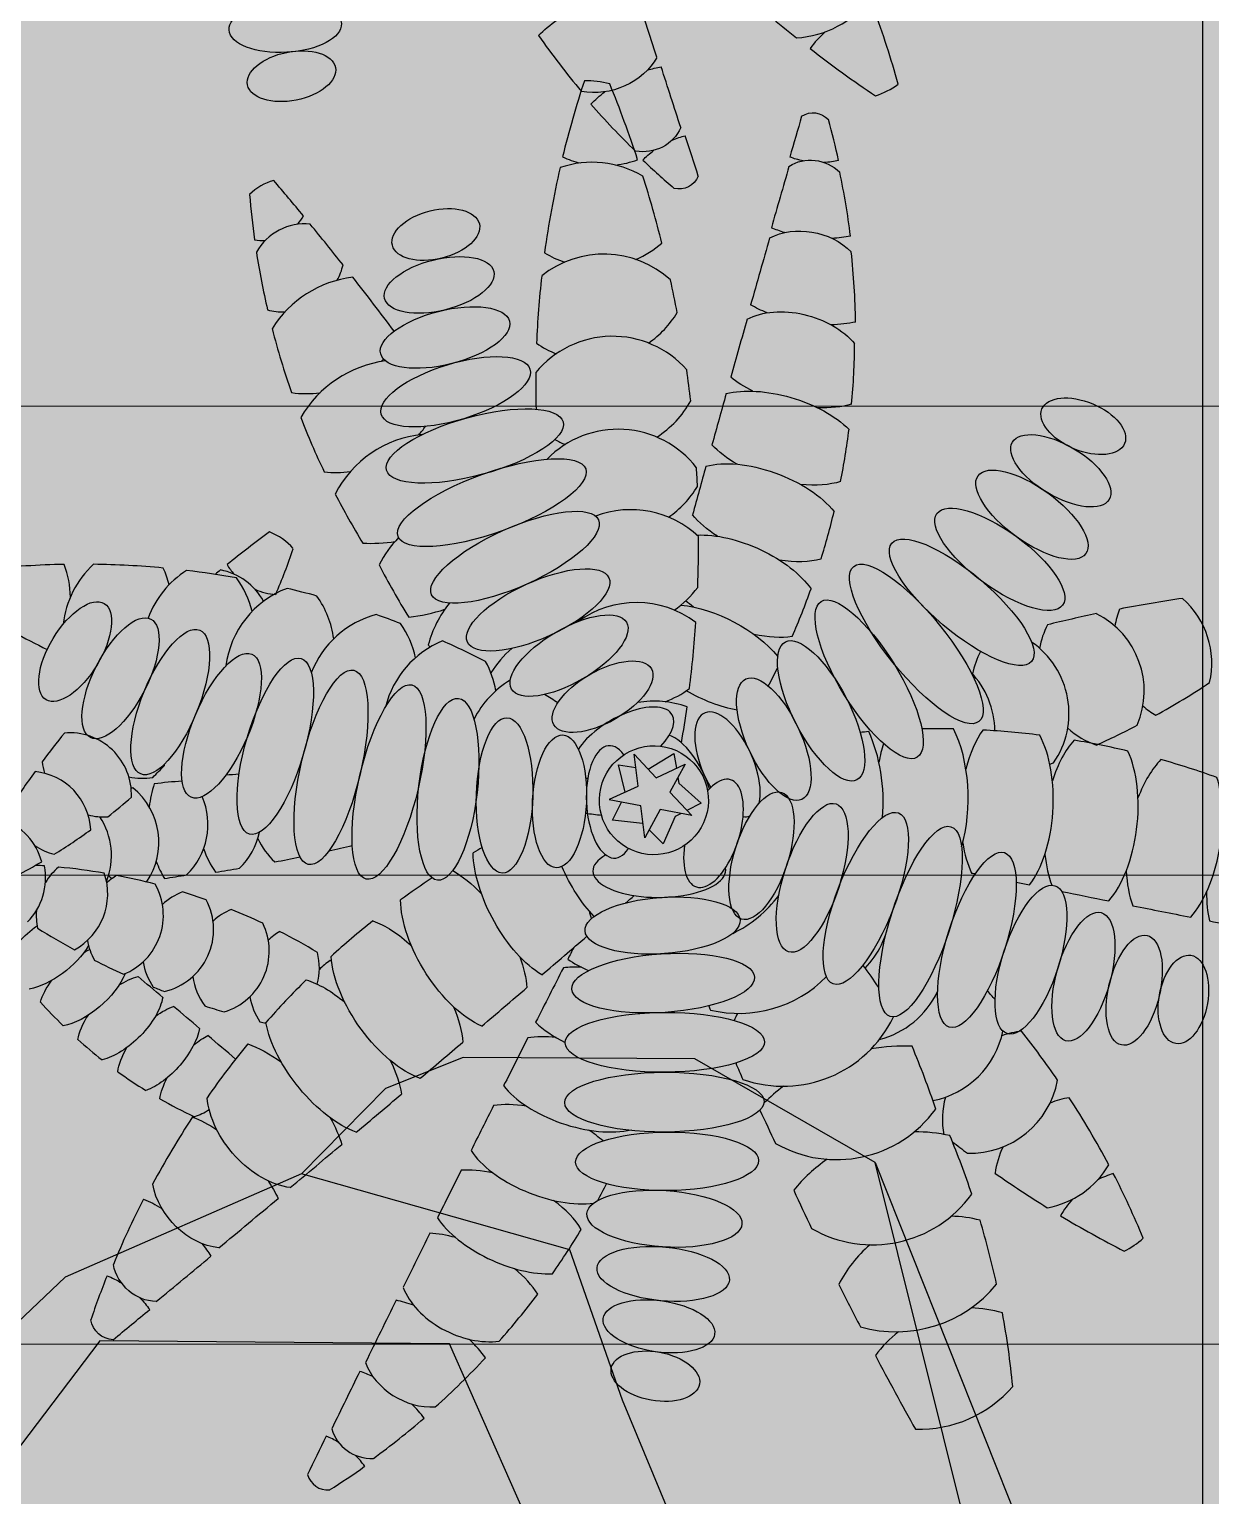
# Model space of a CAD drawing. Header units: millimetres. Extents: x -343543 to 400519, y -115663 to 104219.
# Drawn here: x -231919.4 to -231541.5, y -33763.4 to -33294.3 of the extents above; entities that cross this region are included whole.
import ezdxf

# ---------------------------------------------------------------- set-up
doc = ezdxf.new("R2010")
doc.units = ezdxf.units.MM
doc.linetypes.add('HIDDEN2', pattern=[0.1875, 0.125, -0.0625])
doc.layers.get('0').update_dxf_attribs({"color": 231, "lineweight": 0})
for name, color, linetype, lineweight in [('A-OPEN', 20, 'Continuous', 9), ('A-PATT', 252, 'Continuous', 9), ('A-SYMBOLS', 10, 'Continuous', 13), ('ID-lighting loose', 2, 'Continuous', 5), ('SME-MEP-XREF-ARCH', 8, 'Continuous', 5)]:
    doc.layers.add(name, color=color, linetype=linetype, lineweight=lineweight)
for name, color, linetype in [('XREF MAT BANG NOI THAT$0$A-PATT', 8, 'Continuous'), ('XREF MAT BANG NOI THAT$0$FF-Plants', 8, 'Continuous'), ('XREF MAT BANG TUONG XAY$0$A-FURN', 8, 'Continuous')]:
    doc.layers.add(name, color=color, linetype=linetype)

# ---------------------------------------------------------------- blocks, each defined once
blk = doc.blocks.new('XREF MAT BANG NOI THAT$0$YLD.Studio-03-28')
at = {"layer": 'XREF MAT BANG NOI THAT$0$FF-Plants', "color": 8}
for p, q in [((-9.06, 2.82), (-8.03, 12.37)), ((-8.03, 12.37), (-2.3, 9.48)), ((-3.47, 3.35), (-1.55, 13.44)), ((-1.36, 13.34), (2.83, 4.15)), ((0.92, 8.33), (9.61, 10.47)), ((9.61, 10.47), (8.81, 4.91)), ((2.83, 4.15), (13.02, 5.44)), ((13.02, 5.44), (5.54, -1.6)), ((-15.62, -3.78), (-11.18, 0.69)), ((-13.66, 2.06), (-3.47, 3.35)), ((-4.66, -2.89), (-13.66, 2.06)), ((-9.27, 2.61), (-9.06, 2.82)), ((8.25, 0.95), (13.32, -7.22)), ((-6.85, -7.71), (-15.62, -3.78)), ((-6.58, -12.98), (-4.66, -2.89)), ((5.54, -1.6), (9.92, -10.89)), ((-5.92, -9.53), (-6.85, -7.71)), ((0.91, -5.95), (-6.58, -12.98)), ((3.84, -8.87), (-2.6, -15.99)), ((9.92, -10.89), (0.91, -5.95)), ((5.65, -8.55), (3.84, -8.87)), ((13.32, -7.22), (8.57, -8.04)), ((-2.6, -15.99), (-4.94, -11.44))]:
    blk.add_line(p, q, dxfattribs=at)
for centre, major_axis, ratio, start_param, end_param in [((526.07, -46.66), (-534.41, 43.59), 1, -0.428061, -0.382463), ((-210.33, 182.27), (274.76, 72.47), 1, -0.238473, -0.152339), ((-26.44, 214.07), (18.86, 5.87), 1, 4.670835, 5.646892), ((136.04, 286.66), (163.45, 80.39), 1, 3.162192, 3.211903), ((-194.26, -81.14), (332.46, 87.19), 1, 0.686963, 0.72865), ((-26.44, 214.07), (19.57, 5.52), 1, 3.665974, 4.623303), ((0.15, 186.04), (19.73, 0.93), 1, 2.492605, 2.840702), ((-12.17, 199.02), (19.05, 5.22), 1, 4.498677, 5.919621), ((35.51, 81.27), (122.26, 91.78), 1, 1.654961, 1.723748), ((168.91, 65.58), (-248.62, 4.92), 1, -0.533723, -0.478886), ((-38.49, 176.4), (19.76, 4.77), 1, 1.257993, 1.538395), ((-38.49, 176.4), (14.37, 14.37), 1, 6.20659, 6.525099), ((-219.23, 208.35), (-2.52, 197.04), 1, 4.62716, 4.640944), ((12.76, 175.19), (13.97, 13.97), 1, 0.893491, 1.083533), ((-194.26, -81.14), (330.16, 95.54), 1, 0.616686, 0.650472), ((45.87, 184.29), (-15.39, 9.32), 0.456009, 4.712389, 10.995574), ((-219.23, 208.35), (194.06, 34.27), 1, -0.344998, -0.269905), ((136.04, 286.66), (161.48, 84.28), 1, 3.213448, 3.290852), ((0.15, 186.04), (19.09, 5.09), 1, 4.409152, 6.108959), ((51.18, 157.5), (29.51, 8.88), 1, 0.454219, 1.166567), ((62.91, 216.62), (29.87, 7.57), 1, 4.47824, 4.82433), ((35.51, 81.27), (-148.48, 36.37), 1, -0.491682, -0.425533), ((-31.6, 194.2), (19.44, 5.96), 1, 3.340978, 4.744634), ((37.36, 169.77), (-18.94, 9.66), 0.405439, 4.712389, 10.995574), ((-252.68, -71.77), (187.37, 187.37), 1, 0.403099, 0.459664), ((-43.03, 160.33), (19.47, 5.84), 1, 1.450716, 1.781814), ((12.76, 175.19), (13.97, 13.97), 1, 2.10285, 2.425749), ((526.07, -46.66), (138.11, 518.1), 0.999988, 1.397662, 1.398225), ((-210.33, 182.27), (225.55, 172.84), 1, -0.746111, -0.667384), ((168.91, 65.58), (175.84, 175.84), 1, 1.886405, 1.928292), ((-43.03, 160.33), (14.37, 14.37), 1, 6.051325, 6.246402), ((-19.36, 195.28), (21.85, 5.76), 1, 4.079193, 5.036001), ((-9.04, 158.46), (15.97, 15.97), 1, 1.62073, 1.685999), ((136.04, 286.66), (-147, 107.56), 1, 1.299788, 1.35347), ((7404.17, 6422.59), (-6352.26, 7493.3), 1, 1.55729, 1.558831), ((-250.78, -73.07), (261.79, 41), 1, 0.939147, 1.025978), ((35.51, 81.27), (126.64, 85.63), 1, 1.922607, 1.993558), ((-219.23, 208.35), (83.86, 178.33), 1, -1.386044, -1.32182), ((-38.49, 176.4), (19.63, 5.27), 1, 3.264132, 4.962173), ((-15.18, 180.12), (21.78, 6), 1, 3.848498, 5.329427), ((-152.83, 119.29), (-39.14, 157.18), 0.999998, -1.523468, -1.519833), ((29.73, 153.87), (-23, 9.44), 0.362784, 4.712389, 10.995574), ((25.1, 162.9), (13.97, 13.97), 1, 2.141547, 2.531114), ((-249.22, -74.28), (240.39, 111.48), 1, 0.552036, 0.646324), ((-4398.2, 3808.72), (-4372.42, 3605.73), 1, 3.130858, 3.132682), ((-49.93, 142.53), (20.08, 3.19), 1, 1.584425, 2.014209), ((-7.94, 123.66), (35.75, 10.14), 1, 0.979264, 1.182981), ((45.83, 132.09), (29.23, 9.76), 1, 0.24432, 0.891093), ((7406.07, 6421.3), (7719.22, 6075.73), 1, 3.166088, 3.168398), ((35.51, 81.27), (152.83, 3.55), 1, 2.59867, 2.680081), ((168.91, 65.58), (-235.52, 79.79), 1, -0.059773, -0.044377), ((-43.03, 160.33), (19.7, 5.03), 1, 3.119432, 4.947597), ((-49.93, 142.53), (19.63, 5.28), 1, 0.11264, 0.485987), ((-7.94, 123.66), (26.28, 26.28), 1, 1.152024, 1.315215), ((596.91, 254.59), (622.34, 106.69), 1, 3.129017, 3.14043), ((-157.18, 139.15), (114.54, 114.54), 1, 5.565279, 5.620627), ((136.04, 286.66), (128.8, 128.8), 1, 3.129157, 3.158314), ((12.76, 175.19), (-13.97, 13.97), 1, 2.186059, 2.216859), ((59.69, 184.07), (-21.79, 21.79), 1, 2.605271, 2.789078), ((-4398.2, 3808.72), (3709.3, 4284.92), 1, -1.56033, -1.558406), ((22.16, 137.48), (-22.9, 9.68), 0.362784, 4.712389, 10.995574), ((-55.34, 126.48), (19.56, 5.55), 1, 1.427415, 1.933279), ((-219.23, 208.35), (102.72, 168.17), 1, -1.36396, -1.323145), ((-9.38, 164.4), (21.7, 6.3), 1, 3.632054, 4.833195), ((-210.33, 182.27), (284.07, 6.79), 1, -0.199224, -0.142547), ((-247.88, -75.62), (-253.08, 78.52), 1, 4.325258, 4.406669), ((-4398.2, 3808.72), (-4350.72, 3631.89), 1, 3.131468, 3.133513), ((168.91, 65.58), (247.86, 20.07), 1, 2.745054, 2.77094), ((-7.93, 115.69), (27.09, 10.34), 1, 1.529921, 1.821852), ((7407.63, 6420.08), (8439.57, 5027.37), 1, 3.298149, 3.300663), ((-49.93, 142.53), (19.47, 5.84), 1, 3.143861, 4.874981), ((-55.34, 126.48), (18.96, 7.33), 1, 0.02821, 0.371208), ((599.04, 237.65), (446.48, 446.48), 1, 2.51248, 2.524814), ((-155.05, 122.21), (-53.34, 152.94), 1, 4.436484, 4.462597), ((37.32, 105.52), (29.5, 8.92), 1, 0.070833, 1.148318), ((52.57, 141.4), (18.84, 5.94), 1, -1.380608, -0.489438), ((-193.37, -80.66), (272.7, 209.21), 0.999999, 0.034329, 0.040727), ((-219.23, 208.35), (-196.25, 17.86), 1, 2.791531, 2.84736), ((-7.25, 147.46), (22.08, 4.8), 1, 3.700579, 4.290899), ((15.6, 120.29), (-28.08, 8.27), 0.32034, 4.712389, 10.995574), ((51.18, 157.5), (29.65, 8.4), 1, 4.685359, 5.071661), ((83.87, 118.76), (13.97, 13.97), 1, 1.326609, 1.520011), ((-193.37, -80.66), (302.02, 164.06), 1, 0.133382, 0.183242), ((-61.07, 108.37), (19.97, 3.81), 1, 1.553919, 1.98021), ((83.87, 118.76), (19.39, 3.79), 1, 2.53236, 2.87845), ((192.02, 124.28), (10.36, 10.36), 1, 2.177455, 2.408366), ((212.26, -123.41), (123.87, 220.24), 1, 0.592112, 0.649927), ((179.63, 116.05), (17.05, 4.43), 1, 0.017414, 0.528736), ((168.91, 65.58), (-241.25, 60.29), 1, 0.002879, 0.010825), ((-247.88, -75.62), (-252.5, 80.36), 1, 4.227807, 4.298758), ((-61.07, 108.37), (14.37, 14.37), 1, 6.040312, 6.266533), ((-4.62, 105.25), (21.36, 7.37), 1, 1.660238, 2.075107), ((65.77, 129.34), (19.56, 2.78), 1, -0.991297, -0.516216), ((174.08, 117.62), (13.83, 13.83), 1, 2.090464, 2.377913), ((212.26, -123.41), (216.66, 130.03), 1, 1.183698, 1.258), ((165.08, 110.91), (16.86, 5.1), 1, -0.398908, 0.769616), ((-219.23, 208.35), (-195.85, 21.8), 1, 2.710852, 2.781096), ((599.04, 237.65), (-118.6, 620.18), 1, 1.568655, 1.58163), ((136.93, 287.13), (180.4, 25.21), 1, 4.162602, 4.248736), ((212.26, -123.41), (243.25, 68.4), 1, 1.548958, 1.633521), ((130.29, 91.05), (34.26, 9.83), 1, -0.154889, 0.732814), ((-442.18, 870.59), (-725.84, 665.89), 1, 3.003743, 3.018754), ((7408.97, 6418.74), (7972.1, 5739.9), 1, 3.214224, 3.216408), ((8.86, 102.44), (-31.05, 7.29), 0.300118, 4.712389, 10.995574), ((-210.33, 182.27), (200.93, 200.93), 1, 5.229534, 5.264231), ((161.54, 110.34), (32.81, 4.67), 1, 2.856985, 3.134232), ((192.02, 124.28), (10.36, 10.36), 1, 3.225486, 3.448654), ((-214.12, 102.47), (-7.06, 4.74), 0.874189, -0.631907, 0.605204), ((-4076.43, -7844.51), (-8058.88, 3635.95), 1, 4.682984, 4.684525), ((27.94, 80.03), (29.81, 7.8), 1, 0.004255, 0.944321), ((212.26, -123.41), (-178.67, 178.67), 1, -0.414961, -0.339827), ((101.85, 79.89), (36.02, 10.01), 1, -0.133882, 0.768981), ((-442.18, 870.59), (801.61, 572.42), 1, -1.520806, -1.503839), ((-214.12, 102.47), (8.43, 12.11), 0.490947, -1.435337, -1.122828), ((-55.34, 126.48), (19.81, 4.54), 1, 4.229445, 4.734078), ((-69.85, 91.43), (14.37, 14.37), 1, 6.083489, 6.308121), ((45.83, 132.09), (29.57, 8.66), 1, 4.562886, 5.044669), ((138.4, 100.91), (24.92, 24.92), 1, 2.251134, 2.489202), ((-20.7, 230.29), (-231.06, 59.01), 1, 0.81374, 0.870305), ((-199.1, 89.05), (-3.96, 13.04), 0.959793, -0.027203, 1.298202), ((-4074.9, -7845.89), (4068.89, 7849.19), 1, 0.022593, 0.024903), ((-219.23, 208.35), (-162.14, 111.99), 0.999993, 3.177662, 3.179972), ((-247.88, -75.62), (-247.49, 94.68), 1, 4.177625, 4.243774), ((599.04, 237.65), (-135.55, 616.7), 1, 1.569186, 1.581315), ((212.26, -123.41), (237.46, 86.4), 1, 1.698623, 1.769893), ((80.27, 69.71), (33.9, 9.65), 1, -0.177157, 0.821616), ((174.08, 117.62), (13.83, 13.83), 1, 3.425162, 3.695399), ((-214.12, 102.47), (8.43, 12.11), 0.490947, 4.036545, 4.390012), ((7408.97, 6418.74), (7565.69, 6265.88), 1, 3.149351, 3.151275), ((4.15, 83.88), (-31.05, 7.29), 0.300118, 4.712389, 10.995574), ((-442.18, 870.59), (910.7, 375.34), 1, -1.318792, -1.296699), ((-179.16, 73.54), (9.02, 17.45), 0.800189, 0.718999, 2.201301), ((-199.1, 89.05), (13.17, 18.92), 0.490947, -1.242361, -1.031338), ((-4073.5, -7847), (4073.7, 7846.7), 1, 0.020515, 0.023029), ((125.75, 89.41), (31.99, 31.99), 1, 2.292971, 2.522054), ((-19.16, 228.9), (226.43, 74.85), 1, 3.449787, 3.536618), ((20.76, 55.09), (29.64, 8.42), 1, 0.111098, 1.050224), ((-210.33, 182.27), (135.08, 249.99), 1, -1.44289, -1.413733), ((189.63, -137.44), (232.66, 98.59), 1, 1.646774, 1.723184), ((57.64, 55.67), (33.49, 10.99), 1, 0.477208, 0.781672), ((111.64, 56.42), (-7.72, 28.24), 0.32034, 1.570796326843089, 7.853981634022675), ((129.01, 62.6), (-7.23, 23.79), 0.362784, 1.570796326542845, 7.853981633722432), ((146.35, 65.94), (-5.23, 20.61), 0.405439, 1.570796326753082, 7.853981633932668), ((161.54, 110.34), (-23.43, 23.43), 1, 1.594904, 1.627151), ((163.18, 67.82), (-4.34, 17.46), 0.456009, 1.570796327003859, 7.853981634183445), ((-179.16, 73.54), (14.17, 23.12), 0.490947, -1.176481, -0.937354), ((-247.88, -75.62), (-225.55, 139.07), 1, 4.276146, 4.322723), ((37.32, 105.52), (29.7, 8.22), 1, 4.657908, 5.047475), ((93.51, 50.97), (-10.8, 30.01), 0.300118, 1.570796326502317, 7.853981633681903), ((179.29, 68.9), (-3.44, 13.91), 0.543524, 1.570796326758771, 7.853981633938357), ((-199.1, 89.05), (13.17, 18.92), 0.490947, 4.082683, 4.366363), ((-157.53, 58.59), (10.38, 20.74), 0.671515, 0.638476, 2.368728), ((-4072.05, -7847.89), (4291.59, 7729.68), 1, 0.045968, 0.048152), ((1.84, 65.02), (-29.08, 3.35), 0.32034, 4.712389, 10.995574), ((114.45, 84.22), (55.34, 17.26), 1, 2.954557, 3.158273), ((-157.53, 58.59), (12.81, 23.9), 0.490947, -1.152148, -0.795463), ((7408.97, 6418.74), (-7814.55, 5952.61), 1, 1.353149, 1.354972), ((214.95, -118.36), (178.67, 178.67), 1, 1.507122, 1.510757), ((39.13, 37.21), (32.6, 13.39), 1, 0.497671, 0.926523), ((76.05, 43.59), (-11.97, 26.71), 0.32034, 1.570796326202381, 7.853981633381967), ((138.4, 100.91), (24.92, 24.92), 1, 3.208423, 3.306613), ((-17.77, 227.8), (219.55, 93.13), 1, 3.468642, 3.56293), ((-136.57, 45.73), (11.39, 24.61), 0.490947, 0.678699, 2.38936), ((-4072.05, -7847.89), (-8006.89, 3749.05), 1, 4.686888, 4.688812), ((-210.33, 182.27), (200.93, 200.93), 1, 5.025432, 5.079115), ((-179.16, 73.54), (14.17, 23.12), 0.490947, 3.989504, 4.318421), ((-114.89, 34.11), (9.94, 25.23), 0.490947, 0.603982, 2.420377), ((-136.57, 45.73), (11.39, 24.61), 0.490947, -1.152148, -0.707001), ((-4072.05, -7847.89), (4131.37, 7816.49), 1, 0.020191, 0.022015), ((-0.12, 46.92), (-24.85, 0.77), 0.362784, 4.712389, 10.995574), ((-247.88, -75.62), (-132.14, 229.68), 1, 4.701668, 4.714353), ((10.37, 29.18), (29.95, 7.23), 1, 0.306291, 0.866837), ((59.21, 36.19), (-10.29, 22.63), 0.362784, 1.570796326205139, 7.853981633384725), ((7408.97, 6418.74), (7593.47, 6232.18), 1, 3.159148, 3.16108), ((27.94, 80.03), (29.51, 8.85), 1, 4.597926, 4.920824), ((-16.31, 226.91), (208.22, 116.26), 1, 3.476887, 3.558298), ((-92.58, 23.77), (8.46, 25.76), 0.490947, 0.614903, 2.459294), ((-114.89, 34.11), (9.94, 25.23), 0.490947, -1.152148, -0.692206), ((-4072.05, -7847.89), (-7987.25, 3790.71), 1, 4.686738, 4.688669), ((44.58, 26.29), (-10.69, 18.38), 0.405439, 4.712389, 10.995574), ((20.36, 21.41), (35.04, 3.76), 1, 0.611668, 0.904591), ((-157.53, 58.59), (12.81, 23.9), 0.490947, 3.847362, 4.32554), ((-92.58, 23.77), (8.46, 25.76), 0.490947, -1.152148, -0.763559), ((-2.03, 29.34), (-21.23, 1.07), 0.405439, 4.712389, 10.995574), ((-69.7, 14.75), (6.95, 26.21), 0.490947, 0.701694, 1.194978), ((-4072.05, -7847.89), (4134.36, 7814.91), 1, 0.014988, 0.0172), ((7408.97, 6418.74), (7542.37, 6293.93), 1, 3.153558, 3.155493), ((31.44, 15.55), (-8.97, 15.6), 0.456009, 4.712389, 10.995574), ((-210.33, 182.27), (117.51, 258.72), 1, 4.57275, 4.590231), ((85.3, 10.6), (30.46, 8.83), 1, -1.194927, 0.516377), ((131.9, -270.46), (303.95, 46.02), 1, 1.410038, 1.448165), ((115.03, 12.41), (30.45, 8.87), 1, -1.13023, 0.600891), ((170.71, 18.85), (30.84, 7.37), 1, 2.308965, 2.535186), ((131.9, -270.46), (272.76, 141.78), 1, 0.980189, 1.050433), ((141.32, 15.18), (30.56, 8.47), 1, -1.009427, 0.406762), ((200.45, 17.42), (29.63, 11.31), 1, 2.222132, 2.446764), ((131.9, -270.46), (305.03, 38.2), 1, 1.220489, 1.310482), ((-16.31, 226.91), (-238.48, 0.16), 1, 0.960407, 1.031357), ((-136.57, 45.73), (11.39, 24.61), 0.490947, 3.753714, 4.32554), ((141.32, 15.18), (22.42, 22.42), 1, 1.840951, 1.956005), ((170.71, 18.85), (30.57, 8.42), 1, -0.803958, 0.062594), ((233.01, 15.25), (22.42, 22.42), 1, 1.930346, 2.11832), ((131.9, -270.46), (304.53, 42.02), 1, 1.114106, 1.196533), ((-117.19, -5.07), (-0.24, 29.27), 0.32034, 1.570796327763428, 7.853981634943015), ((-98.24, -4.21), (-0.17, 31.89), 0.300118, 1.570796327715664, 7.85398163489525), ((-79.1, -4.35), (-0.17, 31.89), 0.300118, 1.570796327681729, 7.853981634861315), ((-60.17, -3.81), (-1.93, 29.21), 0.32034, 1.570796327460503, 7.853981634640089), ((-46.34, 7.07), (5.41, 26.57), 0.490947, 0.844988, 1.162328), ((-69.7, 14.75), (6.95, 26.21), 0.490947, -1.152148, -0.911655), ((-4072.05, -7847.89), (4020.43, 7874.12), 0.999995, -0.000358, 0.000114), ((20.36, 21.41), (-24.92, 24.92), 1, 3.981782, 4.006026), ((-135.56, -4.21), (1.64, 24.81), 0.362784, 1.570796328117058, 7.853981635296644), ((-114.89, 34.11), (9.94, 25.23), 0.490947, 4.089229, 4.32554), ((-41.75, -3.63), (-1.75, 24.8), 0.362784, 1.570796327655833, 7.853981634835419), ((-24.15, -2.6), (-0.19, 21.26), 0.405439, -0.638013, 3.222605), ((-2.21, 12.53), (17.97, 0.96), 0.456009, -0.597189, 3.712648), ((526.07, -46.66), (-533.78, 50.69), 1, -0.031866, -0.022297), ((16.7, 8.87), (-8.97, 15.6), 0.456009, 0.467456, 0.526537), ((16.7, 8.87), (-8.97, 15.6), 0.456009, 2.146873, 5.563258), ((29.85, 4.77), (30.46, 8.82), 1, -0.925589, 0.347124), ((196.77, 21.01), (29.26, 12.23), 1, -0.642229, -0.384041), ((-169.96, -2.47), (2.51, 17.82), 0.456009, 1.570796329214219, 7.853981636393805), ((-153.2, -3.84), (1.96, 21.17), 0.405439, 1.570796328573082, 7.853981635752668), ((-16.31, 226.91), (-229.22, 65.8), 1, 1.354724, 1.380164), ((-1.68, -0.85), (16.8, 4.68), 1, 0.976365, 7.25955), ((59.57, 6.58), (30.5, 8.67), 1, -1.032415, 0.085581), ((-185.93, -1.32), (2.52, 14.11), 0.543524, 1.570796329850885, 7.853981637030471), ((233.01, 15.25), (30.06, 10.11), 1, 2.93965, 3.167819), ((81.71, 372.75), (371.35, 112.19), 1, -1.545573, -1.47882), ((7408.97, 6418.74), (7448.64, 6404.58), 0.999996, 3.142396, 3.142759), ((200.45, 17.42), (29.86, 10.67), 1, 3.204448, 3.514965), ((-1.68, -0.85), (30.78, 7.61), 1, -0.583658, -0.076766), ((170.71, 18.85), (31.33, 4.91), 1, 3.588127, 4.014418), ((81.71, 372.75), (375.62, 96.94), 1, 4.706787, 4.764263), ((59.57, 6.58), (31.6, 2.68), 1, 3.411523, 3.691925), ((141.32, 15.18), (30.42, 8.96), 1, 3.418614, 3.924478), ((-16.31, 226.91), (43.89, 234.41), 0.999817, 3.101661, 3.102023), ((2.69, -9.62), (16.43, 7.35), 0.456009, 4.469975, 5.881978), ((85.3, 10.6), (29.74, 11), 1, 3.388901, 3.719999), ((115.03, 12.41), (30.13, 9.89), 1, 3.425709, 3.855493), ((81.71, 372.75), (387.2, 23.64), 1, -1.44344, -1.416014), ((-12.27, -19.93), (-17.13, 5.51), 0.456009, -1.202658, 3.956111), ((9.82, -24.4), (16.43, 7.35), 0.456009, 3.676106, 8.112547), ((81.71, 372.75), (125.7, 366.99), 1, 3.303209, 3.333224), ((81.71, 372.75), (303.3, 241.85), 1, 3.916053, 3.97089), ((-2252.85, -8538.39), (-8545.74, 2266.3), 1, 4.701636, 4.70346), ((81.71, 372.75), (381.59, 69.8), 1, 4.646106, 4.671992), ((347.71, -1031.03), (-421.87, 1009.88), 1, -0.006631, -0.005322), ((81.71, 372.75), (385.57, 42.67), 1, 4.562726, 4.604613), ((81.71, 372.75), (274.3, 274.3), 1, 3.970904, 3.9863), ((-30.7, -28.05), (37.63, 10.85), 1, 2.625319, 3.656142), ((-2252.85, -8538.39), (-8551.83, 2243.17), 1, 4.696208, 4.698132), ((349.46, -1031.24), (-463.71, 991.37), 1, -0.028589, -0.02333), ((-87.23, -62.66), (27.69, 27.69), 1, 0.325822, 0.38925), ((-8.86, -9.28), (37.91, 9.83), 1, 3.330519, 3.823619), ((-19.42, -35.27), (-20.27, 6.41), 0.405439, 4.712389, 10.995574), ((17.85, -39.21), (19.27, 8.99), 0.405439, 1.57079632768765, 7.853981634867236), ((-2252.85, -8538.39), (-8621.33, 1959.18), 1, 4.660334, 4.662519), ((-54.01, -42.19), (37.73, 10.48), 1, 2.536003, 3.99264), ((9.82, -24.4), (16.43, 7.35), 0.456009, 2.859453, 3.117262), ((-2251.17, -8538.7), (-8572.61, 2162.43), 1, 4.681123, 4.683637), ((359.2, -1027.87), (-505.61, 970.67), 1, -0.046419, -0.035711), ((-144.74, -80.92), (62.14, 16.95), 1, 0.376175, 0.503716), ((146.28, 173.41), (125.19, 202.98), 1, 3.20818, 3.236102), ((-77.49, -59.29), (37.64, 10.78), 1, 2.340663, 3.806949), ((-26.5, -51.49), (-23.66, 7.62), 0.362784, 4.712389, 10.995574), ((26.92, -54.35), (22.08, 11.43), 0.362784, 1.570796327497962, 7.853981634677549), ((-2249.4, -8538.82), (2847.8, 8369.93), 1, 0.047108, 0.049418), ((331.95, -1039.41), (-475.18, 985.92), 1, -0.016941, -0.004606), ((-158.04, -84.69), (48.67, 12.59), 1, 0.346459, 0.63839), ((146.28, 173.41), (218.45, 95.67), 1, 3.887248, 3.956035), ((-2247.33, -8538.82), (-8509.72, 2398), 1, 4.704566, 4.706107), ((-104.73, -70.83), (37.6, 10.95), 1, 2.336167, 3.802453), ((37, -69.71), (24.92, 15.36), 0.32034, 1.570796327774609, 7.853981634954195), ((-33.09, -68.65), (-27.34, 10.47), 0.32034, 4.712389, 10.995574), ((146.28, 173.41), (-237.73, 18.93), 1, 1.348729, 1.414878), ((331.95, -1039.41), (-534.86, 954.86), 1, -0.047903, -0.034034), ((-173.89, -95.15), (38.14, 8.87), 1, 0.469374, 0.884243), ((48.34, -84.81), (24.81, 20.04), 0.300118, 1.57079632810651, 7.853981635286097), ((146.28, 173.41), (237.52, 21.41), 1, 4.428413, 4.499364), ((149.73, 172.98), (223.14, 84.15), 1, 4.474071, 4.560902), ((151.8, 172.98), (230.46, 61.33), 1, 4.668631, 4.725197), ((146.28, 173.41), (194.5, 137.99), 1, 4.006003, 4.087414), ((147.96, 173.1), (221.93, 87.29), 1, 4.351733, 4.446021), ((-130.17, -78.33), (39.97, 11.33), 1, 2.586623, 3.750756), ((-220.45, 158.67), (243.63, 139.54), 1, -1.489547, -1.458183), ((-35.41, -47.99), (27.47, 7.73), 1, 3.664996, 4.302342), ((0.63, -59.31), (30.07, 1.97), 0.490947, 4.416405, 5.391529), ((-243.8, -91.45), (264.26, 19.49), 1, 0.009088, 0.019373), ((331.95, -1039.41), (-902.87, 618.6), 1, -0.48404, -0.459531), ((-200.9, -101.55), (36.26, 6.41), 1, 0.480209, 0.769788), ((-144.74, -80.92), (63.14, 12.72), 1, -0.23803, -0.034314), ((-50.58, -65.86), (27.48, 7.71), 1, 3.119645, 3.993323), ((-40.5, -86.16), (-30.37, 9.73), 0.300118, 4.712389, 10.995574), ((-0.76, -86.6), (30.13, 0.22), 0.490947, 0.96074, 1.183947), ((61.65, -99.31), (18.92, 22.34), 0.32034, 1.570796328619921, 7.853981635799506), ((-158.04, -84.69), (49.34, 9.64), 1, -0.410561, -0.181478), ((-189.38, 175.29), (267.12, 86.45), 1, -1.561478, -1.485068), ((-163.3, -85.72), (38.08, 10.86), 1, 2.834025, 3.721727), ((-243.8, -91.45), (263.77, 25.24), 1, -0.115009, -0.077099), ((75.39, -111.51), (14.64, 20.1), 0.362784, 1.570796329213647, 7.853981636393232), ((-103.93, -121.7), (26.46, 10.7), 1, 0.929655, 1.355947), ((-69.77, -84.57), (27.63, 7.13), 1, 3.083987, 4.256555), ((-46.34, -104.18), (-27.9, 8.85), 0.32034, 4.712389, 10.995574), ((-173.89, -95.15), (37.89, 9.89), 1, -0.514776, -0.276708), ((-216.63, 163.75), (274.39, 59.47), 1, -1.461924, -1.390655), ((164.81, -310.51), (246.87, 246.87), 1, 1.695842, 1.713107), ((-0.76, -86.6), (30.13, 0.22), 0.490947, 4.156103, 5.522008), ((-200.9, -101.55), (36.6, 4.02), 1, -0.407081, -0.129834), ((-86.05, -101.92), (27.29, 8.36), 1, 2.817212, 4.233401), ((9598.21, -2076.1), (2025.09, 9612.52), 0.999996, 1.576143, 1.576274), ((-3.74, -113.76), (-30.09, 1.53), 0.490947, -1.152148, -0.763559), ((-3.74, -113.76), (-30.09, 1.53), 0.490947, 3.785606, 4.32554), ((20.15, -82.2), (26.71, 7.46), 1, 4.4537, 5.200923), ((33.25, -129.97), (27.7, 1.31), 1, 1.048117, 1.324965), ((89.67, -121.79), (12.46, 17.23), 0.405439, 1.570796329326606, 7.853981636506192), ((-216.63, 163.75), (273.46, 63.61), 1, 4.699825, 4.77496), ((-247.58, 98.25), (-195.64, 195.64), 1, 3.074822, 3.088233), ((-243.8, -91.45), (253.99, 75.53), 1, -0.413209, -0.344422), ((-216.63, 163.75), (248.92, 129.86), 1, 4.329382, 4.413944), ((164.81, -310.51), (347.81, 30.31), 1, 2.442768, 2.500244), ((-125.03, -138.22), (28.31, 3.58), 1, 0.992036, 1.302554), ((-52.66, -121.47), (-23.66, 7.62), 0.362784, 4.712389, 10.995574), ((-103.93, -121.7), (27.93, 5.85), 1, -0.092452, 0.13377), ((9598.21, -2076.1), (1960.63, 9625.89), 0.999995, 1.570929, 1.571374), ((103.71, -131.02), (9.17, 15.48), 0.456009, 1.570796330207066, 7.853981637386653), ((-247.58, 98.25), (258.06, 99.76), 1, -1.338969, -1.268726), ((-3.74, -113.76), (-30.09, 1.53), 0.490947, 0.614903, 2.459294), ((26.1, -105.91), (26.71, 7.46), 1, 3.832451, 5.407049), ((-8.3, -140.7), (-29.95, 3.28), 0.490947, -1.152148, -0.762871), ((42.16, -151.58), (26.58, 7.9), 1, 0.822433, 1.110363), ((117.96, -138.21), (5.53, 13.22), 0.543524, 1.570796330777153, 7.853981637956739), ((164.81, -310.51), (335.81, 95.52), 1, 2.324239, 2.390992), ((-148.49, -155.88), (20.18, 20.18), 1, 0.049122, 0.277291), ((-103.93, -121.7), (27.45, 7.81), 1, 3.041096, 3.907647), ((-125.03, -138.22), (27.47, 7.75), 1, -0.117756, 0.106875), ((-58.11, -138.26), (-20.48, 5.72), 0.405439, 4.712389, 10.995574), ((9598.21, -2076.1), (-9657.65, 1797.41), 1, -0.015287, -0.01372), ((-8.3, -140.7), (-29.95, 3.28), 0.490947, 3.728869, 4.32554), ((249.16, -37.37), (-180.84, 180.84), 1, 1.145565, 1.150477), ((-414.46, -240.64), (-94.86, 473.15), 1, -1.563798, -1.53036), ((-247.58, 98.25), (268.25, 67.73), 1, -1.331889, -1.241895), ((-243.8, -91.45), (235.19, 122.06), 1, -0.711068, -0.64492), ((42.16, -151.58), (26.99, 6.37), 1, 2.186811, 2.573114), ((-148.49, -155.88), (20.18, 20.18), 1, 5.783878, 5.971852), ((-62.44, -154.51), (-17.52, 4.12), 0.456009, 4.712389, 10.995574), ((249.16, -37.37), (251.39, 46.98), 1, 3.38012, 3.436797), ((33.25, -129.97), (26.64, 7.72), 1, 4.024889, 5.533726), ((-247.58, 98.25), (262.76, 86.63), 1, -1.496933, -1.414506), ((-8.3, -140.7), (-29.95, 3.28), 0.490947, 0.603982, 2.465473), ((49.31, -175.65), (19.61, 19.61), 1, 0.409717, 0.613792), ((-414.46, -240.64), (472.42, 98.43), 1, -0.058503, -0.016159), ((-120.41, -138.5), (27.48, 7.72), 1, 3.333395, 3.591583), ((9598.21, -2076.1), (2618.51, 9468.06), 1, 1.643686, 1.64561), ((-14.41, -167.33), (-29.71, 5.01), 0.490947, -1.152148, -0.707001), ((-14.41, -167.33), (-29.71, 5.01), 0.490947, 3.753714, 4.32554), ((49.31, -175.65), (19.61, 19.61), 1, 1.633109, 1.816916), ((-65.4, -170.23), (-14.12, 2.44), 0.543524, 4.712389, 10.995574), ((-243.8, -91.45), (223.08, 143.01), 1, -0.91466, -0.843709), ((249.16, -37.37), (-201.19, 157.88), 1, 1.171755, 1.250482), ((-14.41, -167.33), (-29.71, 5.01), 0.490947, 0.678699, 2.38936), ((42.16, -151.58), (26.72, 7.43), 1, 4.215397, 5.285768), ((-22.06, -193.56), (-29.37, 6.73), 0.490947, -1.152148, -0.795463), ((9598.21, -2076.1), (-9680.08, 1672.37), 1, -0.02331, -0.021125)]:
    blk.add_ellipse(centre, major_axis=major_axis, ratio=ratio, start_param=start_param, end_param=end_param, dxfattribs=at)
at = {"layer": 'XREF MAT BANG NOI THAT$0$FF-Plants', "color": 8, "extrusion": (0, 0, -1)}
for centre, major_axis, ratio, start_param, end_param in [((-49.67, 192.68), (-10.73, 13.68), 0.490947, 0.772729, 1.678136), ((-49.67, 192.68), (-10.73, 13.68), 0.490947, 4.035032, 5.522008), ((-60.86, 181.57), (-11.51, 13.03), 0.490947, 0.644013, 1.183947), ((-60.86, 181.57), (-11.51, 13.03), 0.490947, 3.919733, 5.600887), ((-71.38, 169.83), (-12.25, 12.34), 0.490947, 0.587277, 1.183947), ((-165.32, 170.56), (-6.97, 6.38), 0.874189, -0.631907, 0.605204), ((-60.86, 181.57), (-11.51, 13.03), 0.490947, 1.989445, 2.116551), ((-165.32, 170.56), (10.87, 12.27), 0.490947, 0.894952, 1.248419), ((-71.38, 169.83), (-12.25, 12.34), 0.490947, 3.745574, 5.607066), ((-146.89, 157.86), (-15.12, 0.86), 0.959793, -0.027203, 1.298202), ((-81.19, 157.49), (-12.94, 11.6), 0.490947, 0.612122, 1.183947), ((-71.38, 169.83), (-12.25, 12.34), 0.490947, 1.989445, 2.449387), ((-165.32, 170.56), (10.87, 12.27), 0.490947, 1.706256, 2.018765), ((-124.93, 140.4), (16.48, 14.31), 0.800189, 3.860592, 5.342894), ((-146.89, 157.86), (16.98, 19.18), 0.490947, 0.941091, 1.224771), ((-81.19, 157.49), (-12.94, 11.6), 0.490947, 3.820292, 5.530953), ((-90.28, 144.61), (-13.6, 10.83), 0.490947, 0.705769, 1.183947), ((-81.19, 157.49), (-12.94, 11.6), 0.490947, 1.989445, 2.434591), ((-124.93, 140.4), (21.25, 21.36), 0.490947, 0.847911, 1.176828), ((-90.28, 144.61), (-11.37, 9.58), 0.671515, -1.163527, -0.772865), ((-90.28, 144.61), (-13.6, 10.83), 0.490947, 1.989445, 2.346129), ((-146.89, 157.86), (16.98, 19.18), 0.490947, 1.899231, 2.110255), ((-103.12, 120.95), (19.68, 16.64), 0.671515, 3.780069, 5.510321), ((-103.12, 120.95), (22.46, 20.09), 0.490947, 0.705769, 1.183947), ((-124.93, 140.4), (21.25, 21.36), 0.490947, 1.965112, 2.204238), ((-83.74, 101.68), (23.59, 18.75), 0.490947, 3.820292, 5.530953), ((-83.74, 101.68), (23.59, 18.75), 0.490947, 0.612122, 1.183947), ((-103.12, 120.95), (22.46, 20.09), 0.490947, 1.989445, 2.346129), ((-65.52, 81.32), (24.64, 17.35), 0.490947, 3.745574, 5.607066), ((-65.52, 81.32), (24.64, 17.35), 0.490947, 0.587277, 1.183947), ((-83.74, 101.68), (23.59, 18.75), 0.490947, 1.989445, 2.434591), ((-48.51, 59.94), (25.6, 15.88), 0.490947, 3.756496, 5.600887), ((-65.52, 81.32), (24.64, 17.35), 0.490947, 1.989445, 2.449387), ((-48.51, 59.94), (25.6, 15.88), 0.490947, 0.725468, 1.183947), ((-32.77, 37.6), (26.48, 14.37), 0.490947, 3.843286, 5.522008), ((-48.51, 59.94), (25.6, 15.88), 0.490947, 1.989445, 2.378033), ((-18.36, 14.39), (27.28, 12.8), 0.490947, 4.11724, 4.776912), ((-32.77, 37.6), (26.48, 14.37), 0.490947, 1.989445, 2.083734), ((43.77, -19.86), (12.4, 24.11), 0.490947, 4.153605, 4.819728), ((43.77, -19.86), (12.4, 24.11), 0.490947, 0.893439, 2.300645), ((66.8, -28.49), (10.98, 24.79), 0.490947, -1.152148, -1.025041), ((90.29, -35.76), (9.52, 25.39), 0.490947, -1.152148, -0.692206), ((66.8, -28.49), (10.98, 24.79), 0.490947, 0.778141, 2.459294), ((90.29, -35.76), (9.52, 25.39), 0.490947, 0.603982, 2.465473), ((114.17, -41.66), (8.03, 25.9), 0.490947, -1.152148, -0.707001), ((114.17, -41.66), (8.03, 25.9), 0.490947, 0.678699, 2.38936), ((138.34, -46.15), (6.51, 26.33), 0.490947, -1.152148, -0.795463), ((138.34, -46.15), (6.19, 22.36), 0.671515, 0.638476, 2.368728), ((164.42, -49.55), (4.97, 26.66), 0.490947, -1.176481, -0.937354), ((66.8, -28.49), (10.98, 24.79), 0.490947, 3.785606, 4.32554), ((90.29, -35.76), (9.52, 25.39), 0.490947, 3.728869, 4.32554), ((164.42, -49.55), (5, 19), 0.800189, 0.718999, 2.201301), ((189.61, -51.4), (2.9, 22.87), 0.490947, -1.242361, -1.031338), ((189.61, -51.4), (11.68, 7.03), 0.959793, -0.027203, 1.298202), ((209.76, -51.49), (1.85, 14.64), 0.490947, -1.435337, -1.122828), ((114.17, -41.66), (8.03, 25.9), 0.490947, 3.753714, 4.32554), ((209.76, -51.49), (-8.42, 1.21), 0.874189, 2.509686, 3.746797), ((138.34, -46.15), (6.51, 26.33), 0.490947, 3.847362, 4.32554), ((209.76, -51.49), (1.85, 14.64), 0.490947, 4.036545, 4.390012), ((164.42, -49.55), (4.97, 26.66), 0.490947, 3.989504, 4.318421), ((189.61, -51.4), (2.9, 22.87), 0.490947, 4.082683, 4.366363)]:
    blk.add_ellipse(centre, major_axis=major_axis, ratio=ratio, start_param=start_param, end_param=end_param, dxfattribs=at)
blk = doc.blocks.new('XREF MAT BANG NOI THAT$0$YLD.Studio-03-233')
at = {"layer": 'XREF MAT BANG NOI THAT$0$FF-Plants', "color": 8}
for p, q in [((196.33, -142.73), (105.68, -73.98)), ((216.66, -131.68), (187.17, -100.48)), ((249.75, -207.27), (216.66, -131.68)), ((195.37, -254.57), (196.33, -142.73)), ((225.47, -293.03), (249.75, -207.27)), ((277.04, -234.16), (249.75, -207.27)), ((286.99, -259), (277.04, -234.16)), ((52.1, -318.09), (195.37, -254.57)), ((286.54, -333.1), (286.99, -259)), ((177.36, -309.95), (225.47, -293.03)), ((77.28, -351.49), (177.36, -309.95)), ((253.38, -390.75), (286.54, -333.1)), ((94.28, -430.46), (253.38, -390.75)), ((253.38, -390.75), (126.88, -441.06))]:
    blk.add_line(p, q, dxfattribs=at)
blk = doc.blocks.new('XREF MAT BANG NOI THAT')
at = {"layer": 'XREF MAT BANG NOI THAT$0$A-PATT'}
h = blk.add_hatch(dxfattribs=at)
h.set_pattern_fill('CROSS', color=8, scale=5)
h.paths.add_polyline_path([(30849.97, -37715), (31309.97, -37715), (31309.97, -32895), (30849.97, -32895)])
at = {"color": 8}
blk.add_lwpolyline([(30849.97, -37715), (31309.97, -37715), (31309.97, -32895), (30849.97, -32895)], close=True, dxfattribs=at)
for name, p, rotation in [('XREF MAT BANG NOI THAT$0$YLD.Studio-03-28', (31067.25, -33134.28), 303.9419082109779), ('XREF MAT BANG NOI THAT$0$YLD.Studio-03-28', (31133.53, -33539.25), 90), ('XREF MAT BANG NOI THAT$0$YLD.Studio-03-233', (30814.41, -33910.19), 90)]:
    blk.add_blockref(name, p, dxfattribs=dict(at, rotation=rotation))
blk = doc.blocks.new('01.Xref _MB T1')
at = {"layer": 'XREF MAT BANG TUONG XAY$0$A-FURN', "color": 8}
blk.add_lwpolyline([(30849.97428, -37714.99675), (31309.97428, -37714.99675), (31309.97428, -32894.99642), (30849.97428, -32894.99642)], close=True, dxfattribs=at)
at = {"layer": 'A-PATT', "color": 8}
blk.add_blockref('XREF MAT BANG NOI THAT', (0, 0), dxfattribs=at)
blk = doc.blocks.new('TanTang2Ikigai')
at = {"layer": 'A-PATT'}
h = blk.add_hatch(dxfattribs=at)
h.set_pattern_fill('_USER', color=256, scale=150, pattern_type=0)
h.set_pattern_definition([(0, (8810, 9785), (0, 150), [])])
h.paths.add_polyline_path([(19880, 19175), (16410, 19175), (16410, 19085), (16080, 19085), (16080, 19174.98), (8710.01, 19175), (8710, 19085), (8620.02, 19085), (8620.01, 14715), (8810, 14715), (8810, 14285), (8620.01, 14285), (8620.01, 10215), (8810.01, 10215), (8810, 9785), (9895.01, 9785), (9895.01, -2.92), (16080, -2.92), (16080, 415), (16510.01, 415), (16510.01, 0), (20000.15, 0), (20180.22, 9220), (20180.22, 9785), (19880, 9785)])
h.paths.add_polyline_path([(16080, 10215), (16510, 10215), (16510, 9685), (16080, 9685)], flags=16)
h.paths.add_polyline_path([(31379.99, 14285), (31190, 14285), (31190, 14715), (31379.99, 14715), (31379.98, 19085), (31290, 19085), (31289.99, 19175), (23920, 19174.98), (23920, 19085), (23590, 19085), (23590, 19175), (20120, 19175), (20120, 9785), (20180.22, 9785), (20180.22, 9220), (20000.08, 0), (23490.09, 0), (23490.01, 415), (23920, 415), (23920, 0), (30104.99, 0), (30104.99, 9785), (31190, 9785), (31189.99, 10215), (31379.99, 10215)])
h.paths.add_polyline_path([(23920, 10215), (23920, 9685), (23490, 9685), (23490, 10215)], flags=16)
h = blk.add_hatch(dxfattribs=at)
h.set_pattern_fill('AR-SAND', color=256, scale=5, angle=45)
h.set_pattern_definition([(82.5, (0.009, 50000), (-178.6907, 167.37674), [0, -193.04, 0, -215.9, 0, -206.375]), (52.5, (0.009, 50000), (-94.5055, 412.3664), [0, -104.14, 0, -173.99, 0, -66.675]), (12.5, (-110.45, 49889.54), (279.1499, 280.16616), [0, -63.5, 0, -228.6, 0, -298.45]), (2.5, (-110.45, 49889.54), (191.1406, 348.7754), [0, -31.75, 0, -149.86, 0, -171.45])])
h.paths.add_polyline_path([(9895.01, 9785), (9895.01, 0), (16080, 0), (16080, 415), (16510.01, 415), (16510.01, 0), (20000, 0), (20000, 9785), (19880, 9785), (19880, 19175), (16410, 19175), (16410, 19085), (16080, 19085), (16080, 19174.98), (8710.01, 19175), (8710, 19085), (8620.02, 19085), (8620.01, 14715), (8810, 14715), (8810, 14285), (8620.01, 14285), (8620.01, 10215), (8810.01, 10215), (8810, 9785)])
h.paths.add_polyline_path([(30104.99, 9785), (30104.99, 0), (23920, 0), (23920, 415), (23490.01, 415), (23490.01, 0), (20000.15, 0), (20000, 9220), (20000, 9785), (20120, 9785), (20120, 19175), (23590, 19175), (23590, 19085), (23920, 19085), (23920, 19174.98), (31289.99, 19175), (31290, 19085), (31379.98, 19085), (31379.99, 14715), (31190, 14715), (31190, 14285), (31379.99, 14285), (31379.99, 10215), (31189.99, 10215), (31190, 9785)])
h.paths.add_polyline_path([(16510, 10215), (16080, 10215), (16080, 9685), (16510, 9685)], flags=16)
h.paths.add_polyline_path([(23490, 10215), (23920, 10215), (23920, 9685), (23490, 9685)], flags=16)
blk = doc.blocks.new('A$C45b79527')
at = {"layer": 'A-OPEN', "color": 8, "linetype": 'HIDDEN2', "ltscale": 30}
blk.add_lwpolyline([(11394.99, 3566.13, -0.069914), (678.97, 8468.84), (-678.97, 8468.84, -0.069914), (-11394.98, 3566.13)], format="xyb", dxfattribs=at)

msp = doc.modelspace()

# ---------------------------------------------------------------- block references
at = {"layer": 'A-SYMBOLS'}
msp.add_blockref('01.Xref _MB T1', (-262854.02, 0), dxfattribs=at)

# ---------------------------------------------------------------- next in the draw order: block references
at = {"layer": 'ID-lighting loose'}
msp.add_blockref('A$C45b79527', (-242854.03, -41830.55), dxfattribs=at)
at = {"layer": 'SME-MEP-XREF-ARCH'}
msp.add_blockref('TanTang2Ikigai', (-262854.03, -50000), dxfattribs=at)

doc.saveas('drawing.dxf')
